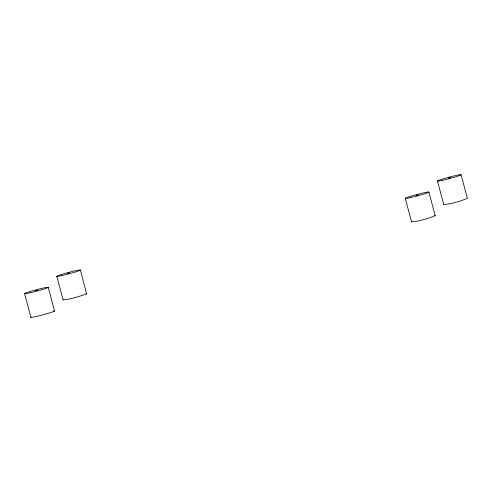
<?xml version="1.0" encoding="UTF-8"?>
<svg xmlns="http://www.w3.org/2000/svg" width="492" height="492" viewBox="0 0 492 492"><rect width="100%" height="100%" fill="white"/><g stroke="black" fill="none" stroke-linecap="round" stroke-linejoin="round"><path stroke-width="0.74" d="M63.16 299.831C70.184 299.462 78.339 296.59 85.467 294.339A9.194 0.547 -14.9 0 0 86.58 293.822L80.417 269.967M411.847 221.726C418.016 221.572 428.452 218.589 435.186 215.65L428.895 192.003M444.048 204.401C450.223 204.248 460.653 201.265 467.388 198.325L461.096 174.678M434.75 215.619L435.186 215.65M85.817 293.619L86.709 293.607M437.493 181.062L443.784 204.709M405.291 198.393L411.583 222.033M56.814 276.35L63.105 299.997M48.216 287.291L54.507 310.938M24.612 293.675L30.904 317.322M53.616 310.944A12.257 0.726 -14.9 0 1 43.714 314.609A12.257 0.726 -14.9 0 1 31.168 317.014M35.492 290.717L37.361 290.231L35.492 290.717M67.693 273.392L69.563 272.906L67.693 273.392M416.171 195.429L418.04 194.943L416.171 195.429M448.372 178.104L450.242 177.618L448.372 178.104M410.451 197.581A12.257 0.726 -14.9 0 0 428.907 192.12A12.257 0.726 -14.9 0 0 411.921 195.89A12.257 0.726 -14.9 0 0 410.451 197.581M442.659 180.257A12.257 0.726 -14.9 0 0 461.109 174.795A12.257 0.726 -14.9 0 0 444.122 178.565A12.257 0.726 -14.9 0 0 442.659 180.257M61.98 275.545A12.257 0.726 -14.9 0 0 80.43 270.083A12.257 0.726 -14.9 0 0 63.443 273.853A12.257 0.726 -14.9 0 0 61.98 275.545M29.772 292.869A12.257 0.726 -14.9 0 0 48.228 287.408A12.257 0.726 -14.9 0 0 31.242 291.178A12.257 0.726 -14.9 0 0 29.772 292.869"/></g></svg>
